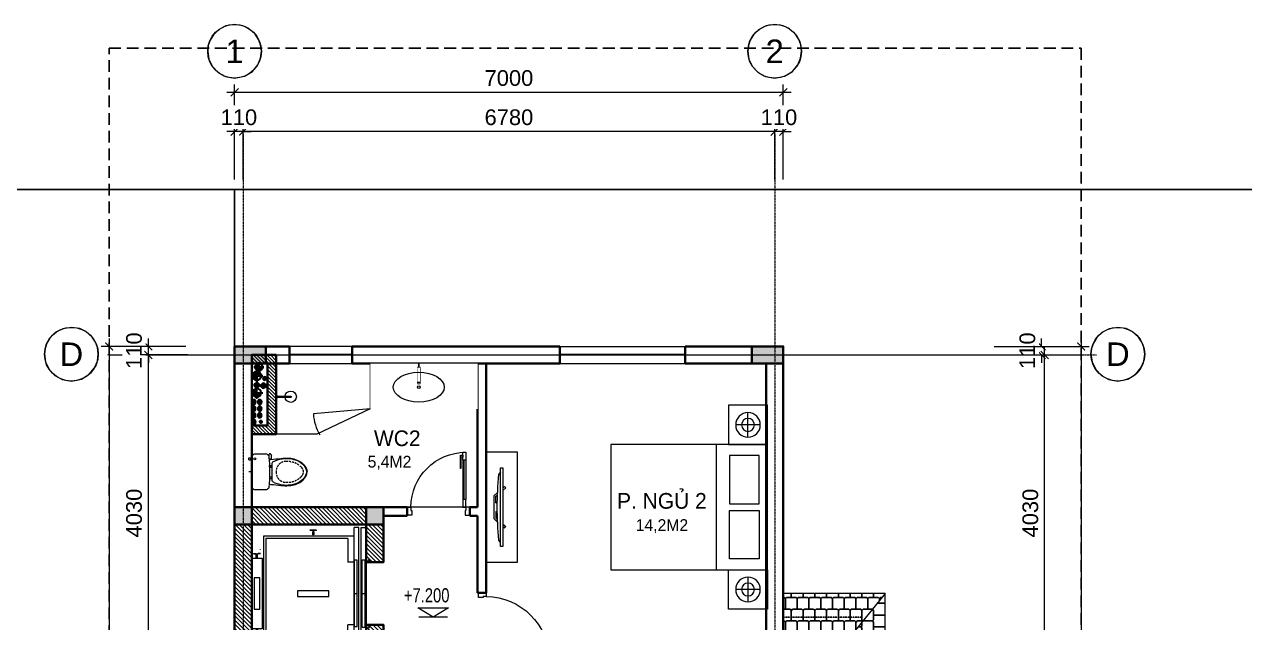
# Model space of a CAD drawing. Header units: millimetres. Extents: x -127141 to 682685, y -1234500 to 49778.
# Drawn here: x 268016 to 283582, y -93020 to -85397 of the extents above; entities that cross this region are included whole.
import ezdxf
from ezdxf.enums import TextEntityAlignment as Align

# ---------------------------------------------------------------- set-up
doc = ezdxf.new("R2010")
doc.units = ezdxf.units.MM
doc.header["$MEASUREMENT"] = 0
doc.set_wipeout_variables(frame=1)
for name, pattern in [('$AUDIT_BAD_LTYPE2', [0]), ('ACAD_ISO03W100', [30, 12, -18]), ('CENTER2', [1.125, 0.75, -0.125, 0.125, -0.125]), ('CONTINOUS', [0]), ('DASHDOT', [1, 0.5, -0.25, 0, -0.25]), ('DIVIDEX22', [1.25, 0.625, -0.25, 0, -0.125, 0, -0.25]), ('HIDDEN', [0.75, 0.5, -0.25]), ('PHANTOM2', [1.25, 0.625, -0.125, 0.125, -0.125, 0.125, -0.125]), ('PHANTOM3', [1.5, 0.625, -0.125, 0.125, -0.125, 0.125, -0.125, 0.125, -0.125]), ('xref-thap C (mb tang 32-2)$0$HIDDEN', [0.375, 0.25, -0.125])]:
    doc.linetypes.add(name, pattern=pattern)
for name, color, linetype, lineweight in [('-CONCRETE', 1, 'Continuous', 35), ('-DOOR', 137, 'Continuous', 9), ('-FURNITURE', 46, 'Continuous', 9), ('-KH', 143, 'Continuous', 13), ('-LINE1', 7, 'Continuous', 18), ('-LINE2', 252, 'Continuous', 9), ('-TEXT', 7, 'Continuous', 15), ('-WALL', 4, 'Continuous', 35), ('A-COT VACH', 2, 'Continuous', 35), ('A-DIM', 251, 'Continuous', 15), ('A-HATCH', 251, 'Continuous', 5), ('A-KY HIEU', 34, 'Continuous', 20), ('A-NET THAY', 125, 'Continuous', 18), ('A-TRUC', 251, 'DASHDOT', 5), ('A-TUONG', 7, 'Continuous', 35), ('N1.1-CN', 4, 'CONTINOUS', 35), ('N1.3-TN', 6, 'CENTER2', 35), ('N1.4-TP', 4, 'PHANTOM2', 35), ('N1.5-TH', 2, 'PHANTOM3', 30), ('N1.6-NM', 3, 'DIVIDEX22', 30), ('N4-OTHER1', 143, 'CONTINOUS', 15), ('TEXT25', 2, 'Continuous', 13)]:
    doc.layers.add(name, color=color, linetype=linetype, lineweight=lineweight)
for name, color, linetype in [('13. NET HATCH', 251, 'Continuous'), ('M-CD', 40, 'ACAD_ISO03W100'), ('M-Control', 170, 'CENTER2'), ('M-RP', 140, 'Continuous')]:
    doc.layers.add(name, color=color, linetype=linetype)
doc.layers.add('LUOI GIONG', color=160, linetype='Continuous', plot=False)
doc.styles.add('1', font='arial.ttf')
doc.styles.add('A1-arial', font='arial.ttf', dxfattribs={"width": 0.8})
doc.styles.get("Standard").update_dxf_attribs({"font": 'arial.ttf'})
doc.styles.add('SVN_AVO_thuong', font='')
doc.styles.add('T1', font='', dxfattribs={"height": 200})
doc.styles.get('SVN_AVO_thuong').set_extended_font_data('SVN-Avo')
doc.styles.get('T1').set_extended_font_data('VNgeometric Light')
doc.dimstyles.new('DIM_LAYOUT A2-A3', dxfattribs={"dimscale": 0, "dimtxt": 2, "dimasz": 1, "dimexe": 1, "dimexo": 0, "dimgap": 0.8, "dimtad": 1, "dimdec": 0, "dimlfac": -1, "dimzin": 0, "dimdsep": 46, "dimtxsty": 'Standard', "dimblk": 'ARCHTICK', "dimcen": 1, "dimdle": 1, "dimclrd": 256, "dimclre": 256, "dimclrt": 7, "dimadec": 0, "dimazin": 0, "dimtfac": 1, "dimtdec": 0, "dimtix": 1, "dimtofl": 0, "dimtmove": 2, "dimatfit": 3, "dimldrblk": 'ARCHTICK', "dimfxl": 1, "dimtfill": 1, "dimtolj": 1, "dimtzin": 0, "dimarcsym": 0})

# ---------------------------------------------------------------- blocks, each defined once
blk = doc.blocks.new('A$C18091ED7')
for p, q in [((0, -42), (0, 0)), ((146, -27), (179, -27)), ((146, -27), (146, -30)), ((146, -30), (166, -30)), ((153, -37), (146, -30)), ((152, 0), (152, -27)), ((152, 0), (179, 0)), ((153, -37), (166, -37)), ((153, -40), (153, -37)), ((153, -40), (178, -40)), ((153, -40), (178, -40)), ((153, -40), (153, -42)), ((185, -30), (166, -30)), ((178, -37), (166, -37)), ((185, -30), (178, -37)), ((178, -37), (178, -40)), ((178, -40), (178, -42)), ((179, 0), (179, -27)), ((179, -27), (185, -27)), ((185, -27), (185, -30)), ((-83, -267), (-83, -300)), ((-83, -278), (-83, -288)), ((-61, -290), (-83, -290)), ((-63, -265), (-81, -265)), ((-61, -267), (-61, -300)), ((61, -267), (61, -300)), ((61, -290), (83, -290)), ((63, -265), (81, -265)), ((83, -267), (83, -300)), ((83, -278), (83, -288)), ((165, -262), (165, -290)), ((168, -260), (228, -260)), ((168, -292), (207, -292)), ((231, -274), (231, -262))]:
    blk.add_line(p, q)
for points in [[(230, -219, -0.137407), (225, -235), (222, -241, -0.236081), (198, -255, -0.051961), (-198, -255, -0.236081), (-222, -241), (-225, -235, -0.137407), (-230, -219), (-230, -72, -0.198912), (-226, -63), (-209, -46, -0.198912), (-200, -42), (0, -42), (200, -42, -0.198912), (209, -46), (226, -63, -0.198912), (230, -72)], [(144, -619, -0.212405), (26, -734, -0.027685), (-1, -739, -0.022279), (-26, -734, -0.212405), (-144, -619, -0.142796), (-167, -428, -0.093005), (-128, -309, -0.256439), (-111, -300), (0, -300), (111, -300, -0.256439), (128, -309, -0.093005), (167, -428, -0.142796)]]:
    blk.add_lwpolyline(points, format="xyb", close=True)
at = {"linetype": 'xref-thap C (mb tang 32-2)$0$HIDDEN', "ltscale": 100}
blk.add_lwpolyline([(61, -669, -0.199031), (0, -699, -0.199031), (-61, -669, -0.218924), (-132, -478, -0.153791), (-112, -404, -0.236701), (0, -348, -0.236701), (112, -404, -0.153791), (132, -478, -0.218924)], format="xyb", close=True, dxfattribs=at)
blk.add_circle((166, -78), 13.9)
for centre, radius, start, end in [((-81, -267), 1.98, 90, 180), ((-63, -267), 1.98, 0, 90), ((63, -267), 1.98, 90, 180), ((81, -267), 1.98, 0, 90), ((168, -262), 2.47, 90, 180), ((168, -290), 2.47, 180, 270), ((207, -277), 15.5, 270, 306.4659), ((168, -225), 80.1, 306.4659, 320.3123), ((228, -274), 2.47, 320.3123, 0)]:
    blk.add_arc(centre, radius, start, end)
for points in [[(-156, -259), (-157, -267), (-164, -328), (-169, -385), (-184, -528), (-136, -679), (-50, -735), (-20, -741), (0, -744)], [(156, -259), (157, -267), (164, -328), (169, -385), (184, -528), (136, -679), (50, -735), (20, -741), (0, -744)]]:
    blk.add_open_spline(points, degree=3, knots=[130.613938, 130.613938, 130.613938, 130.613938, 152.852109, 311.129351, 417.703951, 561.383393, 697.692632, 710.812262, 710.812262, 710.812262, 710.812262])
blk = doc.blocks.new('Sink_Cicle')
blk.add_lwpolyline([(17, -50), (-17, -50), (-18, -252), (17, -252)], close=True)
blk.add_circle((0, -300), 17.5)
at = {"layer": 'Defpoints'}
blk.add_line((0, -100), (0, 0), dxfattribs=at)
blk.add_wipeout([(17, -50), (-17, -50), (-18, -252), (17, -252)])
at = {"layer": '-FURNITURE', "linetype": 'Continuous'}
blk.add_ellipse((0, -300), major_axis=(-325, 0), ratio=0.584615, dxfattribs=at)
blk.add_line((-18, -237), (17, -237))
blk = doc.blocks.new('*U122')
at = {"linetype": '$AUDIT_BAD_LTYPE2'}
for p, q in [((70, 100), (70, 600)), ((90, 600), (90, 100))]:
    blk.add_line(p, q, dxfattribs=at)
for points in [[(50, 600), (90, 600), (90, 700), (50, 700), (50, 600)], [(50, 603), (50, 100)], [(50, 100), (90, 100), (90, 0), (50, 0), (50, 100)]]:
    blk.add_lwpolyline(points)
for points in [[(118, 495), (118, 664), (90, 664), (90, 636), (113, 636), (113, 495)], [(0, 0), (50, 0), (50, -40), (60, -40), (60, -100), (0, -100)], [(800, 0), (750, 0), (750, -40), (740, -40), (740, -100), (800, -100)]]:
    blk.add_lwpolyline(points, close=True)
at = {"linetype": '$AUDIT_BAD_LTYPE2', "ltscale": 0.3}
blk.add_arc((50, 0), 700, 0, 90, dxfattribs=at)
blk = doc.blocks.new('X-5M-DH-2-CORE$0$A$C75E80C28')
at = {"layer": '-LINE2', "linetype": 'Continuous', "ltscale": 2}
for p, q in [((-731, -149), (731, -149)), ((-731, -1305), (-731, -149)), ((-557, -112), (-560, -112)), ((-510, -22), (-510, -51)), ((-507, -22), (-510, -22)), ((-510, -109), (-510, -79)), ((-507, -22), (-507, -51)), ((-507, -109), (-507, -79)), ((-456, -57), (-501, -57)), ((-456, -60), (-501, -60)), ((-456, -70), (-501, -70)), ((-456, -73), (-501, -73)), ((-453, -63), (-453, -67)), ((-450, -63), (-450, -67)), ((450, -63), (450, -67)), ((453, -63), (453, -67)), ((456, -57), (501, -57)), ((456, -60), (501, -60)), ((456, -70), (501, -70)), ((456, -73), (501, -73)), ((457, -112), (460, -112)), ((507, -22), (510, -22)), ((507, -22), (507, -51)), ((507, -109), (507, -79)), ((510, -22), (510, -51)), ((510, -109), (510, -79)), ((731, -1305), (731, -149)), ((-700, -179), (700, -179)), ((-700, -1225), (-700, -179)), ((700, -1225), (700, -179)), ((-700, -1225), (-400, -1225)), ((-400, -1305), (-400, -1225)), ((700, -1225), (400, -1225)), ((400, -1305), (400, -1225)), ((840, -1305), (-840, -1305)), ((-840, -1365), (-840, -1305)), ((840, -1365), (-840, -1365)), ((840, -1395), (-840, -1395)), ((-840, -1395), (-840, -1455)), ((425, -1309), (-425, -1309)), ((-425, -1343), (-425, -1309)), ((425, -1343), (-425, -1343)), ((0, -1309), (0, -1343)), ((425, -1343), (425, -1309)), ((840, -1365), (840, -1305)), ((840, -1395), (840, -1455)), ((-840, -1455), (-435, -1455)), ((-435, -1450), (-435, -1460)), ((-435, -1450), (-400, -1450)), ((-435, -1460), (-425, -1460)), ((-435, -1490), (-435, -1500)), ((-435, -1490), (-425, -1490)), ((-435, -1500), (-400, -1500)), ((-433, -1452), (-433, -1458)), ((-433, -1452), (-402, -1452)), ((-433, -1458), (-425, -1458)), ((-433, -1492), (-433, -1498)), ((-433, -1492), (-425, -1492)), ((-433, -1498), (-402, -1498)), ((430, -1406), (-430, -1406)), ((-430, -1406), (-430, -1446)), ((430, -1446), (-430, -1446)), ((-425, -1458), (-425, -1460)), ((-425, -1490), (-425, -1492)), ((-402, -1452), (-402, -1498)), ((400, -1450), (-400, -1450)), ((-400, -1450), (-400, -1500)), ((0, -1406), (0, -1446)), ((400, -1450), (400, -1500)), ((435, -1450), (400, -1450)), ((435, -1500), (400, -1500)), ((402, -1452), (402, -1498)), ((433, -1452), (402, -1452)), ((433, -1498), (402, -1498)), ((433, -1458), (425, -1458)), ((425, -1458), (425, -1460)), ((435, -1460), (425, -1460)), ((425, -1490), (425, -1492)), ((435, -1490), (425, -1490)), ((433, -1492), (425, -1492)), ((430, -1406), (430, -1446)), ((433, -1452), (433, -1458)), ((433, -1492), (433, -1498)), ((435, -1450), (435, -1460)), ((840, -1455), (435, -1455)), ((435, -1490), (435, -1500))]:
    blk.add_line(p, q, dxfattribs=at)
for points in [[(-450, 0), (-450, -130), (450, -130), (450, 0)], [(-200, -29), (200, -29), (200, -101), (-200, -101)], [(-36, -584), (36, -584), (36, -984), (-36, -984)]]:
    blk.add_lwpolyline(points, close=True, dxfattribs=at)
for points in [[(-780, -789), (-751, -789, 0.414214), (-750, -788), (-750, -784), (-750, -780, 0.414214), (-751, -779), (-780, -779, -0.256978), (-784, -782), (-798, -782, -0.414214), (-801, -779), (-804, -749, 0.414214), (-807, -746), (-812, -746), (-812, -784), (-812, -821), (-807, -821, 0.414214), (-804, -818), (-801, -789, -0.414214), (-798, -786), (-784, -786, -0.256978), (-780, -789)], [(780, -789), (751, -789, -0.414214), (750, -788), (750, -784), (750, -780, -0.414214), (751, -779), (780, -779, 0.256978), (784, -782), (798, -782, 0.414214), (801, -779), (804, -749, -0.414214), (807, -746), (812, -746), (812, -784), (812, -821), (807, -821, -0.414214), (804, -818), (801, -789, 0.414214), (798, -786), (784, -786, 0.256978), (780, -789)]]:
    blk.add_lwpolyline(points, format="xyb", dxfattribs=at)
for centre, radius, start, end in [((-501, -51), 9.4, 180, 270), ((-501, -79), 9.4, 90, 180), ((-501, -51), 6.2, 180, 270), ((-501, -79), 6.2, 90, 180), ((-456, -63), 6.2, 0, 90), ((-456, -63), 3, 0, 90), ((-456, -67), 6.2, 270, 0), ((-456, -67), 3, 270, 0), ((456, -63), 6.2, 90, 180), ((456, -67), 6.2, 180, 270), ((456, -63), 3, 90, 180), ((456, -67), 3, 180, 270), ((501, -51), 6.2, 270, 0), ((501, -51), 9.4, 270, 0), ((501, -79), 9.4, 0, 90), ((501, -79), 6.2, 0, 90)]:
    blk.add_arc(centre, radius, start, end, dxfattribs=at)
blk = doc.blocks.new('A$C5C575821')
at = {"layer": '-CONCRETE'}
h = blk.add_hatch(color=256, dxfattribs=at)
h.dxf.hatch_style = 1
h.paths.add_polyline_path([(0, 220), (0, 0), (220, 0), (220, 220)])
blk.add_lwpolyline([(0, 0), (220, 0), (220, 220), (0, 220)], close=True, dxfattribs=at)
blk = doc.blocks.new('A$C3F71457E')
at = {"layer": 'A-HATCH'}
h = blk.add_hatch(dxfattribs=at)
h.set_pattern_fill('ANSI31', color=256, scale=300)
h.paths.add_polyline_path([(200, 380), (-20, 380), (-20, -98), (18, -98), (18, -67), (12, -67), (12, -75), (10, -75), (10, -65), (20, -65), (20, -100), (200, -100)])
h.paths.add_polyline_path([(-20, 600), (-1480, 600), (-1480, 380), (-20, 380)])
h.paths.add_polyline_path([(-1480, 380), (-1700, 380), (-1700, -1380), (-1480, -1380)])
h.paths.add_polyline_path([(-20, -1380), (-1480, -1380), (-1480, -1600), (-20, -1600)])
h.paths.add_polyline_path([(200, -900), (20, -900), (20, -935), (10, -935), (10, -925), (12, -925), (12, -933), (18, -933), (18, -902), (-20, -902), (-20, -1380), (-20, -1380), (200, -1380)])
at = {"layer": '-CONCRETE'}
blk.add_lwpolyline([(-20, -100), (-20, 380), (-1480, 380), (-1480, -1380), (-20, -1380), (-20, -900), (200, -900), (200, -1600), (-1700, -1600), (-1700, 600), (200, 600), (200, -100), (-20, -100)], dxfattribs=at)
at = {"layer": '-LINE1'}
blk.add_line((-20, -900), (-20, -100), dxfattribs=at)
at = {"layer": '-WALL'}
for p in [(-1700, 380), (-20, 380), (-1700, -1600), (-20, -1600)]:
    blk.add_blockref('A$C5C575821', p, dxfattribs=at)
at = {"color": 2, "rotation": 90}
blk.add_blockref('X-5M-DH-2-CORE$0$A$C75E80C28', (-1480, -500), dxfattribs=at)
blk = doc.blocks.new('*U67')
at = {"linetype": '$AUDIT_BAD_LTYPE2'}
for p, q in [((70, 100), (70, 700)), ((90, 700), (90, 100))]:
    blk.add_line(p, q, dxfattribs=at)
for points in [[(50, 700), (90, 700), (90, 800), (50, 800), (50, 700)], [(50, 703), (50, 100)], [(50, 100), (90, 100), (90, 0), (50, 0), (50, 100)]]:
    blk.add_lwpolyline(points)
for points in [[(118, 595), (118, 764), (90, 764), (90, 736), (113, 736), (113, 595)], [(0, 0), (50, 0), (50, -40), (60, -40), (60, -100), (0, -100)], [(900, 0), (850, 0), (850, -40), (840, -40), (840, -100), (900, -100)]]:
    blk.add_lwpolyline(points, close=True)
at = {"linetype": '$AUDIT_BAD_LTYPE2', "ltscale": 0.3}
blk.add_arc((50, 0), 800, 0, 90, dxfattribs=at)
blk = doc.blocks.new('XR.MB.LM123$0$tvi 1')
blk.add_lwpolyline([(29, 0), (29, -1000), (0, -1000), (0, 0)], close=True)
for points in [[(29, -50), (52, -81)], [(-24, -236), (-39, -252)], [(0, -285), (-39, -252)], [(0, -256), (-24, -236)], [(70, -315), (111, -350), (111, -650), (70, -685)], [(89, -446), (89, -360), (71, -345)], [(89, -446), (73, -446)], [(89, -554), (89, -640), (71, -655)], [(89, -554), (73, -554)], [(0, -715), (-39, -748)], [(-24, -764), (-39, -748)], [(0, -744), (-24, -764)], [(29, -950), (52, -919)]]:
    blk.add_lwpolyline(points)
blk.add_arc((-4025, -500), 4099, 354.1311, 5.8689)
blk = doc.blocks.new('shower')
for points in [[(180919, -32316), (180912, -32316), (180912, -32147), (180919, -32147)], [(180929, -32327), (180902, -32327), (180902, -32316), (180929, -32316)]]:
    blk.add_lwpolyline(points, close=True)
for radius, start, end in [(72, 272.7907, 267.2093), (8.35, 294.8355, 245.1645)]:
    blk.add_arc((180916, -32147), radius, start, end)
blk = doc.blocks.new('G1600')
for p, q in [((137477, -212827), (139077, -212827)), ((137228, -213392), (137228, -213077)), ((139326, -213392), (139326, -213077)), ((137385, -213234), (137070, -213234)), ((139169, -213234), (139484, -213234))]:
    blk.add_line(p, q)
blk.add_lwpolyline([(137477, -213484), (137477, -211484), (139077, -211484), (139077, -213484), (137477, -213484)])
for points in [[(136977, -213484), (136977, -212984), (137477, -212984), (137477, -213484)], [(137617, -213375), (137617, -212999), (138235, -212999), (138235, -213375)], [(138937, -213375), (138937, -212999), (138320, -212999), (138320, -213375)], [(139577, -213484), (139577, -212984), (139077, -212984), (139077, -213484)]]:
    blk.add_lwpolyline(points, close=True)
for centre, radius in [((137228, -213234), 157), ((139326, -213234), 157), ((137228, -213234), 82.4), ((139326, -213234), 82.4)]:
    blk.add_circle(centre, radius)
blk = doc.blocks.new('A$C4D045CFB')
at = {"layer": '13. NET HATCH'}
h = blk.add_hatch(dxfattribs=at)
h.set_pattern_fill('MAIGO-12', color=256, scale=300, angle=180)
h.set_pattern_definition([(180, (-90, 1e-14), (-75, -150), [120, -30, 120, -30]), (270, (-75, -15), (75, -150), [135, -165]), (225, (-60, 7e-15), (-75, -150), [21.2132, -403.051]), (315, (-90, 1e-14), (75, -150), [21.2132, -403.051])])
h.paths.add_polyline_path([(1300, 6100), (1300, 5215), (1300, 5230), (1300, 4500), (0, 6100)])
h = blk.add_hatch(dxfattribs=at)
h.set_pattern_fill('MAIGO-12', color=256, scale=300, angle=270)
h.set_pattern_definition([(270, (-2e-14, -90), (150, -75), [120, -30, 120, -30]), (0, (15, -75), (150, 75), [135, -165]), (315, (-1e-14, -60), (150, -75), [21.2132, -403.051]), (45, (-2e-14, -90), (150, 75), [21.2132, -403.051])])
h.paths.add_polyline_path([(0, 6100), (1300, 4500), (1300, 1300), (0, 0)])
h = blk.add_hatch(dxfattribs=at)
h.set_pattern_fill('MAIGO-12', color=256, scale=300)
h.set_pattern_definition([(0, (90, 0), (75, 150), [120, -30, 120, -30]), (90, (75, 15), (-75, 150), [135, -165]), (45, (60, 0), (75, 150), [21.213, -403.051]), (135, (90, 0), (-75, 150), [21.213, -403.051])])
h.paths.add_polyline_path([(1300, 1300), (1300, 0), (0, 0)])
at = {"layer": '-LINE1'}
for p, q in [((0, 0), (0, 6100)), ((0, 6100), (1300, 6100)), ((0, 6100), (1300, 4500)), ((0, 0), (1300, 1300)), ((1300, 0), (0, 0))]:
    blk.add_line(p, q, dxfattribs=at)
at = {"layer": 'Defpoints', "linetype": 'HIDDEN', "ltscale": 5}
blk.add_lwpolyline([(1300, 300), (300, 300), (300, 5800), (1300, 5800)], close=True, dxfattribs=at)
blk = doc.blocks.new('_ArchTick')
at = {"color": 0, "linetype": 'ByBlock', "const_width": 0.15}
blk.add_lwpolyline([(-0.5, -0.5), (0.5, 0.5)], dxfattribs=at)
blk = doc.blocks.new('*D1955')
at = {"layer": 'A-DIM', "lineweight": -2, "transparency": 16777216}
for p, q in [((0, 2628), (0, 3337)), ((7000, 2628), (7000, 3337)), ((7100, 3237), (-100, 3237))]:
    blk.add_line(p, q, dxfattribs=at)
at = {"layer": 'Defpoints', "color": 0, "transparency": 16777216}
for p in [(0, 3237), (0, 2628, 0), (7000, 2628, 0)]:
    blk.add_point(p, dxfattribs=at)
at = {"layer": 'A-DIM', "lineweight": -2, "transparency": 16777216, "xscale": 100, "yscale": 100, "zscale": 100, "rotation": 180}
blk.add_blockref('_ArchTick', (0, 3237), dxfattribs=at)
at = {"layer": 'A-DIM', "lineweight": -2, "transparency": 16777216, "xscale": 100, "yscale": 100, "zscale": 100}
blk.add_blockref('_ArchTick', (7000, 3237), dxfattribs=at)
at = {"layer": 'A-DIM', "color": 7, "transparency": 16777216, "insert": (3500, 3419), "char_height": 200, "attachment_point": 5, "bg_fill": 3, "box_fill_scale": 1.25, "bg_fill_color": 256, "bg_fill_true_color": 13158600, "bg_fill_transparency": 0}
blk.add_mtext('\\A1;7000', dxfattribs=at)
blk = doc.blocks.new('*D1956')
at = {"layer": 'A-DIM', "lineweight": -2, "transparency": 16777216}
for p, q in [((-1100, 0), (-1100, 100)), ((-620, 0), (-1200, 0)), ((-620, -110), (-1200, -110)), ((-1100, -110), (-1100, -210))]:
    blk.add_line(p, q, dxfattribs=at)
at = {"layer": 'Defpoints', "color": 0, "transparency": 16777216}
for p in [(-620, 0), (-620, -110)]:
    blk.add_point(p, dxfattribs=at)
at = {"layer": 'A-DIM', "lineweight": -2, "transparency": 16777216, "xscale": 100, "yscale": 100, "zscale": 100}
for p, rotation in [((-1100, 0), 270), ((-1100, -110), 90)]:
    blk.add_blockref('_ArchTick', p, dxfattribs=dict(at, rotation=rotation))
at = {"layer": 'A-DIM', "color": 7, "transparency": 16777216, "insert": (-1282, -55), "char_height": 200, "attachment_point": 5, "rotation": 90, "bg_fill": 3, "box_fill_scale": 1.25, "bg_fill_color": 256, "bg_fill_true_color": 13158600, "bg_fill_transparency": 0}
blk.add_mtext('\\A1;110', dxfattribs=at)
at = {"layer": 'Defpoints', "color": 0, "transparency": 16777216}
blk.add_point((-1100, -110), dxfattribs=at)
blk = doc.blocks.new('*D1957')
at = {"layer": 'A-DIM', "lineweight": -2, "transparency": 16777216}
for p, q in [((10296, 0), (10296, 100)), ((9691, 0), (10396, 0)), ((9691, -110), (10396, -110)), ((10296, -110), (10296, -210))]:
    blk.add_line(p, q, dxfattribs=at)
at = {"layer": 'Defpoints', "color": 0, "transparency": 16777216}
for p in [(9691, 0, 0), (9691, -110, 0)]:
    blk.add_point(p, dxfattribs=at)
at = {"layer": 'A-DIM', "lineweight": -2, "transparency": 16777216, "xscale": 100, "yscale": 100, "zscale": 100}
for p, rotation in [((10296, 0), 270), ((10296, -110), 90)]:
    blk.add_blockref('_ArchTick', p, dxfattribs=dict(at, rotation=rotation))
at = {"layer": 'A-DIM', "color": 7, "transparency": 16777216, "insert": (10114, -55), "char_height": 200, "attachment_point": 5, "rotation": 90, "bg_fill": 3, "box_fill_scale": 1.25, "bg_fill_color": 256, "bg_fill_true_color": 13158600, "bg_fill_transparency": 0}
blk.add_mtext('\\A1;110', dxfattribs=at)
at = {"layer": 'Defpoints', "color": 0, "transparency": 16777216}
blk.add_point((10296, -110), dxfattribs=at)
blk = doc.blocks.new('*D1958')
at = {"layer": 'A-DIM', "lineweight": -2, "transparency": 16777216}
for p, q in [((-1600, 100), (-1600, -13050)), ((-620, 0), (-1700, 0)), ((-620, -12950), (-1700, -12950))]:
    blk.add_line(p, q, dxfattribs=at)
at = {"layer": 'Defpoints', "color": 0, "transparency": 16777216}
for p in [(-620, 0), (-1600, -12950), (-620, -12950, 0)]:
    blk.add_point(p, dxfattribs=at)
at = {"layer": 'A-DIM', "lineweight": -2, "transparency": 16777216, "xscale": 100, "yscale": 100, "zscale": 100}
for p, rotation in [((-1600, 0), 90), ((-1600, -12950), 270)]:
    blk.add_blockref('_ArchTick', p, dxfattribs=dict(at, rotation=rotation))
at = {"layer": 'A-DIM', "color": 7, "transparency": 16777216, "insert": (-1792, -6975), "char_height": 200, "attachment_point": 5, "rotation": 90, "bg_fill": 3, "box_fill_scale": 1.25, "bg_fill_color": 256, "bg_fill_true_color": 13158600, "bg_fill_transparency": 0}
blk.add_mtext('\\A1;12950', dxfattribs=at)
blk = doc.blocks.new('*D1961')
at = {"layer": 'A-DIM', "lineweight": -2, "transparency": 16777216}
for p, q in [((110, 2128), (110, 2837)), ((6890, 2128), (6890, 2837)), ((6990, 2737), (10, 2737))]:
    blk.add_line(p, q, dxfattribs=at)
at = {"layer": 'Defpoints', "color": 0, "transparency": 16777216}
for p in [(110, 2737), (110, 2128, 0), (6890, 2128, 0)]:
    blk.add_point(p, dxfattribs=at)
at = {"layer": 'A-DIM', "lineweight": -2, "transparency": 16777216, "xscale": 100, "yscale": 100, "zscale": 100, "rotation": 180}
blk.add_blockref('_ArchTick', (110, 2737), dxfattribs=at)
at = {"layer": 'A-DIM', "lineweight": -2, "transparency": 16777216, "xscale": 100, "yscale": 100, "zscale": 100}
blk.add_blockref('_ArchTick', (6890, 2737), dxfattribs=at)
at = {"layer": 'A-DIM', "color": 7, "transparency": 16777216, "insert": (3500, 2919), "char_height": 200, "attachment_point": 5, "bg_fill": 3, "box_fill_scale": 1.25, "bg_fill_color": 256, "bg_fill_true_color": 13158600, "bg_fill_transparency": 0}
blk.add_mtext('\\A1;6780', dxfattribs=at)
blk = doc.blocks.new('*D1962')
at = {"layer": 'A-DIM', "lineweight": -2, "transparency": 16777216}
for p, q in [((0, 2128), (0, 2837)), ((110, 2128), (110, 2837)), ((0, 2737), (-100, 2737)), ((110, 2737), (210, 2737))]:
    blk.add_line(p, q, dxfattribs=at)
at = {"layer": 'Defpoints', "color": 0, "transparency": 16777216}
for p in [(0, 2128), (110, 2128, 0)]:
    blk.add_point(p, dxfattribs=at)
at = {"layer": 'A-DIM', "lineweight": -2, "transparency": 16777216, "xscale": 100, "yscale": 100, "zscale": 100}
blk.add_blockref('_ArchTick', (0, 2737), dxfattribs=at)
at = {"layer": 'A-DIM', "lineweight": -2, "transparency": 16777216, "xscale": 100, "yscale": 100, "zscale": 100, "rotation": 180}
blk.add_blockref('_ArchTick', (110, 2737), dxfattribs=at)
at = {"layer": 'A-DIM', "color": 7, "transparency": 16777216, "insert": (55, 2919), "char_height": 200, "attachment_point": 5, "bg_fill": 3, "box_fill_scale": 1.25, "bg_fill_color": 256, "bg_fill_true_color": 13158600, "bg_fill_transparency": 0}
blk.add_mtext('\\A1;110', dxfattribs=at)
at = {"layer": 'Defpoints', "color": 0, "transparency": 16777216}
blk.add_point((0, 2737), dxfattribs=at)
blk = doc.blocks.new('*D1963')
at = {"layer": 'A-DIM', "lineweight": -2, "transparency": 16777216}
for p, q in [((6890, 2128), (6890, 2837)), ((7000, 2128), (7000, 2837)), ((6890, 2737), (6790, 2737)), ((7000, 2737), (7100, 2737))]:
    blk.add_line(p, q, dxfattribs=at)
at = {"layer": 'Defpoints', "color": 0, "transparency": 16777216}
for p in [(6890, 2128), (7000, 2128, 0)]:
    blk.add_point(p, dxfattribs=at)
at = {"layer": 'A-DIM', "lineweight": -2, "transparency": 16777216, "xscale": 100, "yscale": 100, "zscale": 100}
blk.add_blockref('_ArchTick', (6890, 2737), dxfattribs=at)
at = {"layer": 'A-DIM', "lineweight": -2, "transparency": 16777216, "xscale": 100, "yscale": 100, "zscale": 100, "rotation": 180}
blk.add_blockref('_ArchTick', (7000, 2737), dxfattribs=at)
at = {"layer": 'A-DIM', "color": 7, "transparency": 16777216, "insert": (6945, 2919), "char_height": 200, "attachment_point": 5, "bg_fill": 3, "box_fill_scale": 1.25, "bg_fill_color": 256, "bg_fill_true_color": 13158600, "bg_fill_transparency": 0}
blk.add_mtext('\\A1;110', dxfattribs=at)
at = {"layer": 'Defpoints', "color": 0, "transparency": 16777216}
blk.add_point((6890, 2737), dxfattribs=at)
blk = doc.blocks.new('*D1966')
at = {"layer": 'A-DIM', "lineweight": -2, "transparency": 16777216}
for p, q in [((-596, -110), (-1200, -110)), ((-1100, -4240), (-1100, -10)), ((-596, -4140), (-1200, -4140))]:
    blk.add_line(p, q, dxfattribs=at)
at = {"layer": 'Defpoints', "color": 0, "transparency": 16777216}
for p in [(-1100, -110), (-596, -110, 0), (-596, -4140, 0)]:
    blk.add_point(p, dxfattribs=at)
at = {"layer": 'A-DIM', "lineweight": -2, "transparency": 16777216, "xscale": 100, "yscale": 100, "zscale": 100}
for p, rotation in [((-1100, -110), 90), ((-1100, -4140), 270)]:
    blk.add_blockref('_ArchTick', p, dxfattribs=dict(at, rotation=rotation))
at = {"layer": 'A-DIM', "color": 7, "transparency": 16777216, "insert": (-1282, -2125), "char_height": 200, "attachment_point": 5, "rotation": 90, "bg_fill": 3, "box_fill_scale": 1.25, "bg_fill_color": 256, "bg_fill_true_color": 13158600, "bg_fill_transparency": 0}
blk.add_mtext('\\A1;4030', dxfattribs=at)
blk = doc.blocks.new('*D1967')
at = {"layer": 'A-DIM', "lineweight": -2, "transparency": 16777216}
for p, q in [((9740, -110), (10434, -110)), ((10334, -4240), (10334, -10)), ((9740, -4140), (10434, -4140))]:
    blk.add_line(p, q, dxfattribs=at)
at = {"layer": 'Defpoints', "color": 0, "transparency": 16777216}
for p in [(9740, -110, 0), (10334, -110), (9740, -4140, 0)]:
    blk.add_point(p, dxfattribs=at)
at = {"layer": 'A-DIM', "lineweight": -2, "transparency": 16777216, "xscale": 100, "yscale": 100, "zscale": 100}
for p, rotation in [((10334, -110), 90), ((10334, -4140), 270)]:
    blk.add_blockref('_ArchTick', p, dxfattribs=dict(at, rotation=rotation))
at = {"layer": 'A-DIM', "color": 7, "transparency": 16777216, "insert": (10152, -2125), "char_height": 200, "attachment_point": 5, "rotation": 90, "bg_fill": 3, "box_fill_scale": 1.25, "bg_fill_color": 256, "bg_fill_true_color": 13158600, "bg_fill_transparency": 0}
blk.add_mtext('\\A1;4030', dxfattribs=at)
blk = doc.blocks.new('Tag - Metric')
blk.add_lwpolyline([(0, 3.44), (-1.1, 3.26), (-2.06, 2.76), (-2.71, 2.12), (-3.13, 1.43), (-3.37, 0.73), (-3.44, 0), (-3.3, -0.99), (-2.83, -1.96), (-2.11, -2.72), (-1.16, -3.24), (0, -3.44), (1.28, -3.19), (2.29, -2.57), (2.96, -1.75), (3.33, -0.88), (3.44, 0), (3.34, 0.84), (3.08, 1.53), (2.65, 2.2), (1.84, 2.91), (1.07, 3.27), (0, 3.44)], close=True)
blk.add_circle((0, 0), 3.44)
at = {"style": 'A1-arial', "flags": 8}
blk.add_attdef('1', text='', height=3, dxfattribs=at).set_placement((0, 0), align=Align.MIDDLE_CENTER)
blk = doc.blocks.new('cot 220')
at = {"layer": 'A-COT VACH'}
h = blk.add_hatch(color=251, dxfattribs=at)
h.dxf.hatch_style = 1
h.paths.add_polyline_path([(110, 110), (-110, 110), (-110, -110), (110, -110)])
blk.add_lwpolyline([(-110, -110), (110, -110), (110, 110), (-110, 110)], close=True, dxfattribs=at)
blk = doc.blocks.new('*D1969')
at = {"layer": 'A-DIM', "lineweight": -2, "transparency": 16777216}
for p, q in [((10800, 100), (10800, -13050)), ((9691, 0), (10900, 0)), ((9626, -12950), (10900, -12950))]:
    blk.add_line(p, q, dxfattribs=at)
at = {"layer": 'Defpoints', "color": 0, "transparency": 16777216}
for p in [(9691, 0, 0), (9626, -12950, 0), (10800, -12950)]:
    blk.add_point(p, dxfattribs=at)
at = {"layer": 'A-DIM', "lineweight": -2, "transparency": 16777216, "xscale": 100, "yscale": 100, "zscale": 100}
for p, rotation in [((10800, 0), 90), ((10800, -12950), 270)]:
    blk.add_blockref('_ArchTick', p, dxfattribs=dict(at, rotation=rotation))
at = {"layer": 'A-DIM', "color": 7, "transparency": 16777216, "insert": (10618, -6475), "char_height": 200, "attachment_point": 5, "rotation": 90, "bg_fill": 3, "box_fill_scale": 1.25, "bg_fill_color": 256, "bg_fill_true_color": 13158600, "bg_fill_transparency": 0}
blk.add_mtext('\\A1;12950', dxfattribs=at)
blk = doc.blocks.new('N-ONGDUNG')
at = {"layer": 'N4-OTHER1', "ltscale": 10}
h = blk.add_hatch(dxfattribs=at)
h.set_pattern_fill('ANSI31', color=256, scale=36, angle=-90, style=0)
h.set_pattern_definition([(315, (39548.85, 159241.4585), (3.18198052, 3.18198052), [])])
h.paths.add_polyline_path([(0, 45, -0.414214), (45, 0), (0, 0)])
h.paths.add_polyline_path([(-45, 0, -0.414214), (0, 45), (0, 0, 1)])
h.paths.add_polyline_path([(0, 0), (45, 0, -1)])
at = {"linetype": 'Continuous', "ltscale": 10}
for p, q in [((63, 0), (-63, 0)), ((0, 63), (0, -63))]:
    blk.add_line(p, q, dxfattribs=at)
blk.add_circle((0, 0), 45, dxfattribs=at)
for centre, start, end in [((-23, 0), 0, 180), ((23, 0), 180, 0)]:
    blk.add_arc(centre, 22.5, start, end, dxfattribs=at)
blk = doc.blocks.new('$cc')
h = blk.add_hatch()
h.set_pattern_fill('_USER', color=8, scale=0.05, angle=45, style=0, pattern_type=0)
h.set_pattern_definition([(45, (-200956.024176, 465343.044346), (-0.0353553390593, 0.0353553390593), [])])
edge = h.paths.add_edge_path()
edge.add_arc((-0.19, -0.25), 0.313, -53.1301, 53.1301, ccw=False)
edge.add_arc((0, 0), 0.5, 90, 270, ccw=False)
edge.add_arc((0.19, 0.25), 0.312, 126.8699, 233.1301)
at = {"color": 8}
blk.add_lwpolyline([(0, 0, -0.5), (0, -0.5, -1), (0, 0.5, 0.5), (0, 0, 0.333333), (0, 0, 0.333333)], format="xyb", dxfattribs=at)
blk.add_circle((0, 0), 0.5)
blk = doc.blocks.new('A$C9810a9bf')
at = {"layer": 'M-RP', "ltscale": 200}
for centre, radius in [((-14.75, 0), 14.75), ((-14.75, 0), 4.75), ((17.95, 0), 17.95), ((17.95, 0), 7.95)]:
    blk.add_circle(centre, radius, dxfattribs=at)
blk.add_ellipse((3.2, 0), major_axis=(-32.7, 0), ratio=0.75611402, dxfattribs=at)
at = {"layer": 'M-RP', "ltscale": 200, "xscale": 9.5, "yscale": 9.5, "zscale": 9.5, "rotation": 180}
blk.add_blockref('$cc', (-14.75, 0), dxfattribs=at)
at = {"layer": 'M-RP', "ltscale": 200, "xscale": 15.9, "yscale": 15.9, "zscale": 15.9}
blk.add_blockref('$cc', (17.95, 0), dxfattribs=at)
blk = doc.blocks.new('A$Caa2107e4')
at = {"layer": 'M-Control', "ltscale": 0.03}
for centre, radius in [((-14.75, 0), 14.75), ((-14.75, 0), 4.75), ((17.95, 0), 17.95), ((17.95, 0), 7.95)]:
    blk.add_circle(centre, radius, dxfattribs=at)
blk.add_ellipse((3.2, 0), major_axis=(-32.7, 0), ratio=0.75611402, dxfattribs=at)
at = {"layer": 'M-Control', "ltscale": 0.03, "xscale": 9.5, "yscale": 9.5, "zscale": 9.5, "rotation": 180}
blk.add_blockref('$cc', (-14.75, 0), dxfattribs=at)
at = {"layer": 'M-Control', "ltscale": 0.03, "xscale": 15.9, "yscale": 15.9, "zscale": 15.9}
blk.add_blockref('$cc', (17.95, 0), dxfattribs=at)
blk = doc.blocks.new('A$Cddca1029')
at = {"layer": 'A-HATCH'}
h = blk.add_hatch(dxfattribs=at)
h.set_pattern_fill('ANSI31', color=256, scale=250, angle=180)
h.set_pattern_definition([(225, (850724.535, -721488), (22.0970869, -22.0970869), [])])
h.paths.add_polyline_path([(900, 12), (1010, 12), (1010, 322), (0, 322), (0, 12), (110, 12), (110, 212), (900, 212)])
at = {"layer": 'A-NET THAY'}
blk.add_line((110, 12), (900, 12, 0), dxfattribs=at)
at = {"layer": 'A-TUONG'}
for points in [[(900, 12), (1010, 12), (1010, 322), (0, 322), (0, 12), (110, 12), (110, 212), (900, 212), (900, 12)], [(110, 12), (900, 12)]]:
    blk.add_lwpolyline(points, dxfattribs=at)
at = {"layer": 'M-CD', "xscale": 34, "yscale": 34, "zscale": 34, "rotation": 270}
blk.add_blockref('$cc', (851, 128), dxfattribs=at)
at = {"layer": 'M-RP', "ltscale": 200}
for name, p in [('A$C9810a9bf', (595, 113)), ('A$Caa2107e4', (595, 113)), ('A$C9810a9bf', (595, 38)), ('A$Caa2107e4', (595, 38)), ('A$C9810a9bf', (680, 113)), ('A$Caa2107e4', (680, 113)), ('A$C9810a9bf', (680, 38)), ('A$Caa2107e4', (680, 38)), ('A$C9810a9bf', (766, 113)), ('A$Caa2107e4', (766, 113)), ('A$C9810a9bf', (766, 38)), ('A$Caa2107e4', (766, 38)), ('A$C9810a9bf', (851, 38)), ('A$Caa2107e4', (851, 38))]:
    blk.add_blockref(name, p, dxfattribs=at)
at = {"layer": 'N1.1-CN', "xscale": 0.4444444444444459, "yscale": 0.4444444444444459, "zscale": 0.4444444444444459}
blk.add_blockref('N-ONGDUNG', (299, 177), dxfattribs=at)
at = {"layer": 'N1.3-TN', "xscale": -1, "rotation": 180}
blk.add_blockref('N-ONGDUNG', (155, 102), dxfattribs=at)
at = {"layer": 'N1.4-TP', "xscale": 1.222222222222223, "yscale": 1.222222222222223, "zscale": 1.222222222222223, "rotation": 180}
blk.add_blockref('N-ONGDUNG', (266, 77), dxfattribs=at)
at = {"layer": 'N1.5-TH', "xscale": 0.6666666666666681, "yscale": 0.6666666666666681, "zscale": 0.6666666666666681}
for p in [(391, 159), (385, 77)]:
    blk.add_blockref('N-ONGDUNG', p, dxfattribs=at)
at = {"layer": 'N1.6-NM', "xscale": -1.222222222222223, "yscale": 1.222222222222223, "zscale": 1.222222222222223, "rotation": 180}
blk.add_blockref('N-ONGDUNG', (482, 77), dxfattribs=at)
blk = doc.blocks.new('HE COT A3.1')
at = {"layer": 'A-COT VACH'}
h = blk.add_hatch(color=251, dxfattribs=at)
h.dxf.hatch_style = 1
h.paths.add_polyline_path([(0, -220), (400, -220), (400, 0), (0, 0)])
h = blk.add_hatch(color=251, dxfattribs=at)
h.dxf.hatch_style = 1
h.paths.add_polyline_path([(6600, -220), (7000, -220), (7000, 0), (6600, 0)])
for points in [[(400, -220), (0, -220), (0, 0), (400, 0)], [(7000, -220), (6600, -220), (6600, 0), (7000, 0)]]:
    blk.add_lwpolyline(points, close=True, dxfattribs=at)
at = {"layer": 'A-TRUC', "ltscale": 3}
for p, q in [((-1624.7, -110, 0), (10995.9, -110, 0)), ((-1579.2, -110, 0), (10836.6, -110, 0))]:
    blk.add_line(p, q, dxfattribs=at)
at = {"layer": 'A-TRUC', "ltscale": 3, "elevation": 0}
blk.add_lwpolyline([(6890, 2713.5), (6890, -18216.5)], dxfattribs=at)
at = {"layer": 'A-COT VACH', "xscale": -1}
blk.add_blockref('cot 220', (110, -2160, 0), dxfattribs=at)
at = {"layer": 'A-COT VACH'}
blk.add_blockref('cot 220', (1790.1, -2160, 0), dxfattribs=at)
at = {"layer": 'A-KY HIEU'}
ref = blk.add_blockref('Tag - Metric', (-2082, -100, 0), dxfattribs=dict(at, xscale=99.58625416537795, yscale=99.58625416537795, zscale=99.58625416537795))
ref.add_attrib('DETAIL#', 'D', dxfattribs={"layer": '0', "height": 300, "style": 'A1-arial'}).set_placement((-2082, -100, 0), align=Align.MIDDLE_CENTER)
ref = blk.add_blockref('Tag - Metric', (11267.8, -100, 0), dxfattribs=dict(at, xscale=99.58625416537795, yscale=99.58625416537795, zscale=99.58625416537795))
ref.add_attrib('DETAIL#', 'D', dxfattribs={"layer": '0', "height": 300, "style": 'A1-arial'}).set_placement((11267.8, -100, 0), align=Align.MIDDLE_CENTER)
at = {"layer": 'A-DIM'}
for base, p1, p2, angle, picture, middle in [((0, 3237.2, 0), (7000, 2627.5, 0), (0, 2627.5, 0), 180, '*D1955', (3500, 3419.3, 0)), ((-1100, -110, 0), (-619.7, 0, 0), (-619.7, -110, 0), 90, '*D1956', (-1282.1, -55, 0)), ((10296.5, -110, 0), (9690.8, 0, 0), (9690.8, -110, 0), 90, '*D1957', (10114.4, -55, 0))]:
    dim = blk.add_linear_dim(base=base, p1=p1, p2=p2, angle=angle, dimstyle='DIM_LAYOUT A2-A3', override={"dimscale": 100}, dxfattribs=at)
    dim.commit()
    dim.dimension.update_dxf_attribs({"geometry": picture, "text_midpoint": middle})
for base, p1, p2, angle, picture, middle in [((110, 2737.2, 0), (6890, 2127.5, 0), (110, 2127.5, 0), 180, '*D1961', (3500, 2919.3, 0)), ((10334.2, -110, 0), (9739.5, -4140, 0), (9739.5, -110, 0), 270, '*D1967', (10152, -2125, 0))]:
    dim = blk.add_linear_dim(base=base, p1=p1, p2=p2, angle=angle, dimstyle='DIM_LAYOUT A2-A3', override={"dimscale": 100}, dxfattribs=at)
    dim.commit()
    dim.dimension.update_dxf_attribs({"geometry": picture, "text_midpoint": middle})
dim = blk.add_linear_dim(base=(-1600, -12949.8, 0), p1=(-619.7, 0, 0), p2=(-619.7, -12949.8, 0), angle=90, dimstyle='DIM_LAYOUT A2-A3', override={"dimscale": 100}, dxfattribs=at)
dim.commit()
dim.dimension.update_dxf_attribs({"geometry": '*D1958', "text_midpoint": (-1792.3, -6975.1, 0), "dimtype": 160})
for base, p1, p2, angle, picture, middle in [((0, 2737.2, 0), (110, 2127.5, 0), (0, 2127.5, 0), 180, '*D1962', (55, 2919.3, 0)), ((6890, 2737.2, 0), (7000, 2127.5, 0), (6890, 2127.5, 0), 180, '*D1963', (6945, 2919.3, 0)), ((-1100, -110, 0), (-595.7, -4140, 0), (-595.7, -110, 0), 270, '*D1966', (-1282.2, -2125, 0))]:
    dim = blk.add_linear_dim(base=base, p1=p1, p2=p2, angle=angle, dimstyle='DIM_LAYOUT A2-A3', override={"dimscale": 100}, dxfattribs=at)
    dim.commit()
    dim.dimension.update_dxf_attribs({"geometry": picture, "text_midpoint": middle})
at = {"layer": 'A-TRUC', "ltscale": 3, "elevation": 0}
blk.add_lwpolyline([(110, 2713.5), (110, -18216.5)], dxfattribs=at)
at = {"layer": 'Defpoints', "color": 1, "linetype": 'HIDDEN', "ltscale": 300, "elevation": 0}
blk.add_lwpolyline([(-1600, 3800), (10800, 3800), (10800, -17202.8), (-1600, -17202.8)], close=True, dxfattribs=at)
at = {"layer": 'A-KY HIEU'}
ref = blk.add_blockref('Tag - Metric', (0, 3760.5, 0), dxfattribs=dict(at, xscale=99.58625416537795, yscale=99.58625416537795, zscale=99.58625416537795))
ref.add_attrib('DETAIL#', '1', dxfattribs={"layer": '0', "height": 300, "style": 'A1-arial'}).set_placement((0, 3760.5, 0), align=Align.MIDDLE_CENTER)
ref = blk.add_blockref('Tag - Metric', (6890, 3760.5, 0), dxfattribs=dict(at, xscale=99.58625416537795, yscale=99.58625416537795, zscale=99.58625416537795))
ref.add_attrib('DETAIL#', '2', dxfattribs={"layer": '0', "height": 300, "style": 'A1-arial'}).set_placement((6890, 3760.5, 0), align=Align.MIDDLE_CENTER)
at = {"layer": 'A-DIM'}
dim = blk.add_linear_dim(base=(10800, -12949.8, 0), p1=(9690.8, 0, 0), p2=(9626.5, -12949.8, 0), angle=90, dimstyle='DIM_LAYOUT A2-A3', override={"dimscale": 100}, dxfattribs=at)
dim.commit()
dim.dimension.update_dxf_attribs({"geometry": '*D1969', "text_midpoint": (10617.9, -6474.9, 0)})

msp = doc.modelspace()

# ---------------------------------------------------------------- linework, layer by layer
at = {"layer": '-DOOR'}
for p, q in [((274847.6, -89500), (276447.5, -89500)), ((274847.6, -89600), (276447.4, -89600)), ((274847.6, -89720), (276447.4, -89720))]:
    msp.add_line(p, q, dxfattribs=at)
msp.add_lwpolyline([(272197.5, -89500), (271397.5, -89500), (271397.5, -89720), (272197.5, -89720)], close=True, dxfattribs=at)
msp.add_lwpolyline([(271397.5, -89600), (272197.5, -89600)], dxfattribs=at)
at = {"layer": '-FURNITURE'}
msp.add_lwpolyline([(271747.5, -90620), (270917.5, -90620), (270917.5, -89720), (272427.6, -89720), (272427.6, -90294.5)], dxfattribs=at)
msp.add_lwpolyline([(273907.6, -92250), (274307.6, -92250), (274307.6, -90850), (273907.6, -90850)], close=True, dxfattribs=at)
msp.add_arc((272301.4, -90321.9), 600, 183.77905, 210.64135, dxfattribs=at)
at = {"layer": '-KH'}
msp.add_line((273415.5, -92950.8), (273047.4, -92950.8), dxfattribs=at)
msp.add_lwpolyline([(273036.3, -92833), (273426.6, -92833), (273231.5, -92950.8)], close=True, dxfattribs=at)
msp.add_solid([(273231.5, -92950.8), (273231.5, -92833), (273036.3, -92833), (273231.5, -92950.8)], dxfattribs=at)
at = {"layer": '-LINE2'}
msp.add_line((273697.6, -91550), (272897.6, -91550), dxfattribs=at)
at = {"layer": '-WALL'}
for p, q in [((271397.5, -89500), (270697.5, -89500)), ((271397.5, -89720), (271397.5, -89500)), ((274847.6, -89500.1), (272197.5, -89500)), ((272197.5, -89720), (272197.5, -89500)), ((274847.6, -89720.1), (274847.6, -89500.1)), ((276447.4, -89720), (276447.4, -89500)), ((277697.5, -89500), (276447.5, -89500)), ((277697.5, -94699.8), (277697.5, -89500)), ((271397.5, -89720), (270917.5, -89720)), ((270917.5, -89720), (270917.5, -91550)), ((274847.6, -89720), (272197.5, -89720)), ((273797.6, -89720), (273797.6, -91550)), ((273907.6, -89720), (273907.6, -92640)), ((277477.5, -89720), (276447.4, -89720)), ((277477.5, -93640), (277477.5, -89720)), ((270917.5, -91550), (272897.6, -91550)), ((272597.6, -91660), (272897.6, -91660)), ((272897.6, -91550), (272897.6, -91660)), ((273697.6, -91550), (273697.6, -91660)), ((273697.6, -91550), (273797.6, -91550)), ((273697.6, -91660), (273797.6, -91660)), ((273797.6, -91660), (273797.6, -92640)), ((273797.6, -92640), (273908.2, -92640))]:
    msp.add_line(p, q, dxfattribs=at)
msp.add_lwpolyline([(270697.5, -89500), (270697.5, -102450), (271202.5, -102450)], dxfattribs=at)
at = {"layer": 'LUOI GIONG'}
for points in [[(245697.5, -112500), (270697.5, -112500), (270697.5, -87500), (245697.5, -87500)], [(270697.5, -87500), (295697.5, -87500), (295697.5, -112500), (270697.5, -112500)]]:
    msp.add_lwpolyline(points, close=True, dxfattribs=at)

# ---------------------------------------------------------------- block references
at = {"layer": '-DOOR', "xscale": -1}
msp.add_blockref('*U122', (273697.6, -91550), dxfattribs=at)
at = {"layer": '-DOOR', "xscale": -1, "rotation": 270}
msp.add_blockref('*U67', (273908.2, -93540), dxfattribs=at)
at = {"layer": '-FURNITURE', "xscale": -1}
for name, p, rotation in [('shower', (303561, -271057.5), 270), ('G1600', (64013.2, 46727.1), 90)]:
    msp.add_blockref(name, p, dxfattribs=dict(at, rotation=rotation))
at = {"layer": '-FURNITURE', "rotation": 90.00365773450814}
msp.add_blockref('A$C18091ED7', (270878.3, -91100), dxfattribs=at)
at = {"layer": '-FURNITURE', "extrusion": (0, 0, -1), "xscale": -1, "rotation": 180.0036897224084}
msp.add_blockref('XR.MB.LM123$0$tvi 1', (-274118.8, -92050), dxfattribs=at)
at = {"layer": '-WALL', "xscale": -1, "rotation": 180}
msp.add_blockref('A$C3F71457E', (272397.6, -93150), dxfattribs=at)
at = {"layer": '-WALL', "xscale": -1}
msp.add_blockref('A$C4D045CFB', (278997.5, -98750), dxfattribs=at)

# ---------------------------------------------------------------- texts
at = {"layer": '-TEXT', "style": '1', "width": 0.75}
msp.add_text('+7.200', height=179.96, dxfattribs=at).set_placement((272857, -92762.8))
at = {"layer": 'TEXT25'}
for s, height, style, p in [('WC2', 200, 'SVN_AVO_thuong', (272475.6, -90771.4)), ('5,4M2', 150, 'T1', (272395.2, -91044.5)), ('P. NGỦ 2', 200, 'SVN_AVO_thuong', (275576.5, -91569.2)), ('14,2M2', 150, 'T1', (275814.7, -91852.5))]:
    msp.add_text(s, height=height, rotation=0, dxfattribs=dict(at, style=style)).set_placement(p)

# ---------------------------------------------------------------- next in the draw order: wipeouts: each hides what was drawn before it
msp.add_wipeout([(272427.6, -89720), (273797.6, -89720), (273797.6, -90299.8), (272427.6, -90294.5)]).dxf.layer = '-FURNITURE'

# ---------------------------------------------------------------- next in the draw order: linework, layer by layer
at = {"layer": '-FURNITURE'}
for points in [[(272427.6, -90294.5), (271702.7, -90361.4)], [(272427.6, -90294.5), (271747.5, -90620)]]:
    msp.add_lwpolyline(points, dxfattribs=at)

# ---------------------------------------------------------------- next in the draw order: block references
at = {"layer": '-FURNITURE', "rotation": 0.0036577345081341}
msp.add_blockref('Sink_Cicle', (273047.6, -89719.9), dxfattribs=at)

# ---------------------------------------------------------------- next in the draw order: block references
at = {"layer": 'A-NET THAY'}
msp.add_blockref('HE COT A3.1', (270697.5, -89500), dxfattribs=at)

# ---------------------------------------------------------------- next in the draw order: block references
at = {"layer": 'A-DIM', "rotation": 270}
msp.add_blockref('A$Cddca1029', (270905.5, -89610), dxfattribs=at)

doc.saveas('drawing.dxf')
